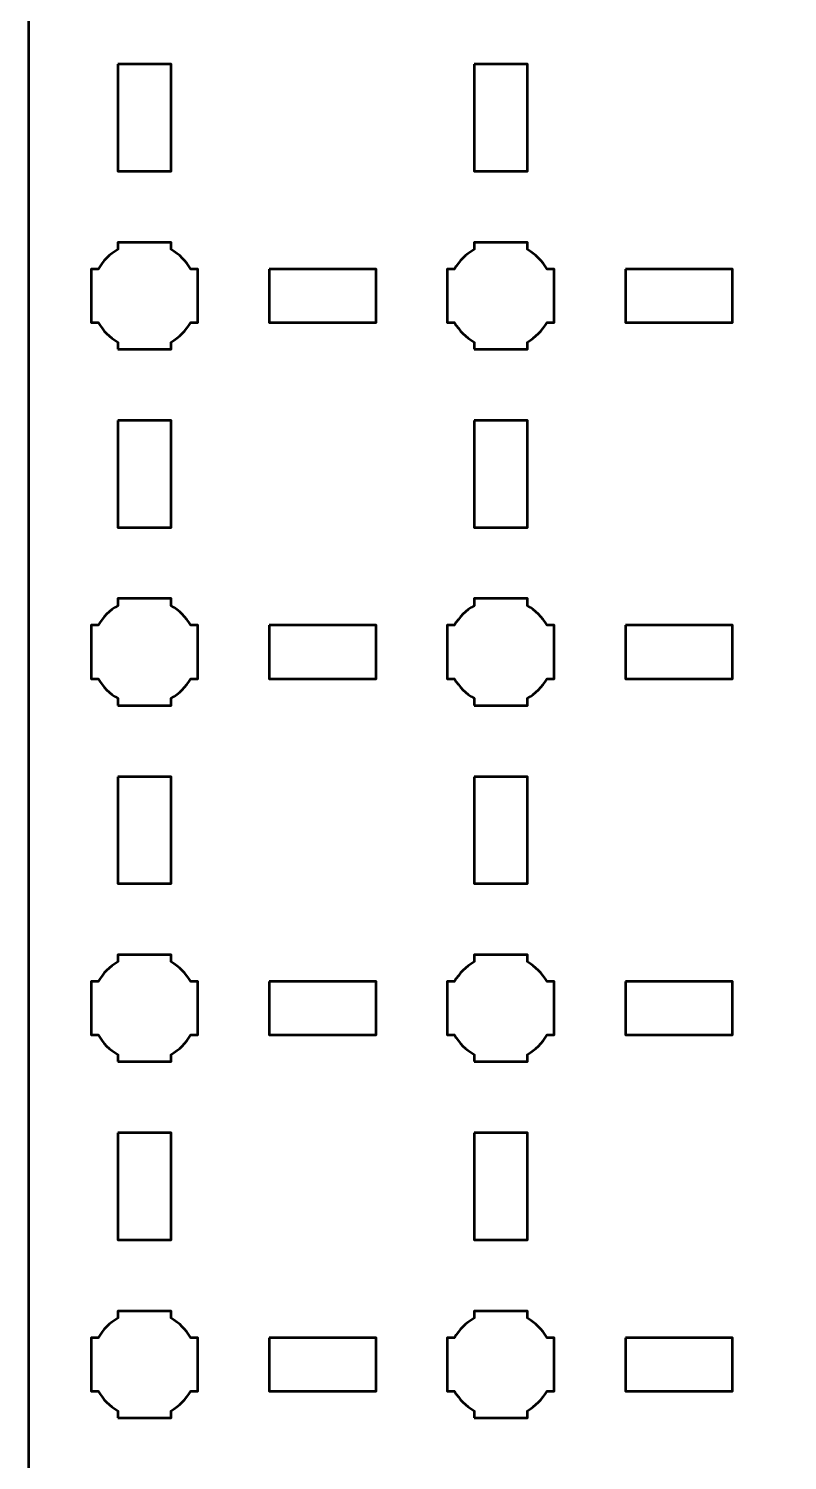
# Model space of a CAD drawing. Header units: centimetres. Extents: x -17.7 to 17.7, y -15.7 to 15.7.
# Drawn here: x -17.65 to -13.39, y -7.54 to 0.5 of the extents above; entities that cross this region are included whole.
import ezdxf

# ---------------------------------------------------------------- set-up
doc = ezdxf.new("R2010")
doc.units = ezdxf.units.CM
doc.header["$MEASUREMENT"] = 0
doc.layers.add('Layer 1', color=7, linetype='Continuous')

msp = doc.modelspace()

# ---------------------------------------------------------------- linework, layer by layer
at = {"layer": 'Layer 1', "lineweight": 53}
for points, knots in [([(-17.14996, 15.65004), (-17.14996, 15.65004), (17.14996, 15.65004), (17.14996, 15.65004), (17.14996, 15.65004), (17.42692, 15.65004), (17.65006, 15.42694), (17.65006, 15.14994), (17.65006, 15.14994), (17.65006, 15.14994), (17.65006, -15.14993), (17.65006, -15.14993), (17.65006, -15.14993), (17.65006, -15.42707), (17.42692, -15.65003), (17.14996, -15.65003), (17.14996, -15.65003), (17.14996, -15.65003), (-17.14996, -15.65003), (-17.14996, -15.65003), (-17.14996, -15.65003), (-17.42696, -15.65003), (-17.65005, -15.42707), (-17.65005, -15.14993), (-17.65005, -15.14993), (-17.65005, -15.14993), (-17.65005, 15.14994), (-17.65005, 15.14994), (-17.65005, 15.14994), (-17.65005, 15.42694), (-17.42696, 15.65004), (-17.14996, 15.65004)], [0, 0, 0, 0, 0.125, 0.125, 0.125, 0.125, 0.25, 0.25, 0.25, 0.25, 0.375, 0.375, 0.375, 0.375, 0.5, 0.5, 0.5, 0.5, 0.625, 0.625, 0.625, 0.625, 0.75, 0.75, 0.75, 0.75, 0.875, 0.875, 0.875, 0.875, 1, 1, 1, 1]), ([(-17.14996, 0.29994), (-17.14996, 0.29994), (-16.84995, 0.29994), (-16.84995, 0.29994), (-16.84995, 0.29994), (-16.84995, 0.29994), (-16.84995, -0.30007), (-16.84995, -0.30007), (-16.84995, -0.30007), (-16.84995, -0.30007), (-17.14996, -0.30007), (-17.14996, -0.30007), (-17.14996, -0.30007), (-17.14996, -0.30007), (-17.14996, 0.29994), (-17.14996, 0.29994)], [0, 0, 0, 0, 0.25, 0.25, 0.25, 0.25, 0.5, 0.5, 0.5, 0.5, 0.75, 0.75, 0.75, 0.75, 1, 1, 1, 1]), ([(-15.15002, 0.29994), (-15.15002, 0.29994), (-14.85002, 0.29994), (-14.85002, 0.29994), (-14.85002, 0.29994), (-14.85002, 0.29994), (-14.85002, -0.30007), (-14.85002, -0.30007), (-14.85002, -0.30007), (-14.85002, -0.30007), (-15.15002, -0.30007), (-15.15002, -0.30007), (-15.15002, -0.30007), (-15.15002, -0.30007), (-15.15002, 0.29994), (-15.15002, 0.29994)], [0, 0, 0, 0, 0.25, 0.25, 0.25, 0.25, 0.5, 0.5, 0.5, 0.5, 0.75, 0.75, 0.75, 0.75, 1, 1, 1, 1]), ([(-17.14996, -1.29998), (-17.14996, -1.29998), (-17.14996, -1.25987), (-17.14996, -1.25987), (-17.14996, -1.25987), (-17.19557, -1.23341), (-17.23349, -1.19553), (-17.25981, -1.15005), (-17.25981, -1.15005), (-17.25981, -1.15005), (-17.30003, -1.15005), (-17.30003, -1.15005), (-17.30003, -1.15005), (-17.30003, -1.15005), (-17.30003, -0.99998), (-17.30003, -0.99998), (-17.30003, -0.99998), (-17.30003, -0.99998), (-17.30003, -0.85005), (-17.30003, -0.85005), (-17.30003, -0.85005), (-17.30003, -0.85005), (-17.25981, -0.85005), (-17.25981, -0.85005), (-17.25981, -0.85005), (-17.23349, -0.80444), (-17.19557, -0.76651), (-17.14996, -0.74005), (-17.14996, -0.74005), (-17.14996, -0.74005), (-17.14996, -0.69998), (-17.14996, -0.69998), (-17.14996, -0.69998), (-17.14996, -0.69998), (-17.00003, -0.69998), (-17.00003, -0.69998), (-17.00003, -0.69998), (-17.00003, -0.69998), (-16.84995, -0.69998), (-16.84995, -0.69998), (-16.84995, -0.69998), (-16.84995, -0.69998), (-16.84995, -0.74005), (-16.84995, -0.74005), (-16.84995, -0.74005), (-16.80448, -0.76651), (-16.76645, -0.80444), (-16.74013, -0.85005), (-16.74013, -0.85005), (-16.74013, -0.85005), (-16.70002, -0.85005), (-16.70002, -0.85005), (-16.70002, -0.85005), (-16.70002, -0.85005), (-16.70002, -0.99998), (-16.70002, -0.99998), (-16.70002, -0.99998), (-16.70002, -0.99998), (-16.70002, -1.15005), (-16.70002, -1.15005), (-16.70002, -1.15005), (-16.70002, -1.15005), (-16.74013, -1.15005), (-16.74013, -1.15005), (-16.74013, -1.15005), (-16.76645, -1.19553), (-16.80448, -1.23341), (-16.84995, -1.25987), (-16.84995, -1.25987), (-16.84995, -1.25987), (-16.84995, -1.29998), (-16.84995, -1.29998), (-16.84995, -1.29998), (-16.84995, -1.29998), (-17.00003, -1.29998), (-17.00003, -1.29998), (-17.00003, -1.29998), (-17.00003, -1.29998), (-17.14996, -1.29998), (-17.14996, -1.29998)], [0, 0, 0, 0, 0.05, 0.05, 0.05, 0.05, 0.1, 0.1, 0.1, 0.1, 0.15, 0.15, 0.15, 0.15, 0.2, 0.2, 0.2, 0.2, 0.25, 0.25, 0.25, 0.25, 0.3, 0.3, 0.3, 0.3, 0.35, 0.35, 0.35, 0.35, 0.4, 0.4, 0.4, 0.4, 0.45, 0.45, 0.45, 0.45, 0.5, 0.5, 0.5, 0.5, 0.55, 0.55, 0.55, 0.55, 0.6, 0.6, 0.6, 0.6, 0.65, 0.65, 0.65, 0.65, 0.7, 0.7, 0.7, 0.7, 0.75, 0.75, 0.75, 0.75, 0.8, 0.8, 0.8, 0.8, 0.85, 0.85, 0.85, 0.85, 0.9, 0.9, 0.9, 0.9, 0.95, 0.95, 0.95, 0.95, 1, 1, 1, 1]), ([(-15.15002, -1.29998), (-15.15002, -1.29998), (-15.15002, -1.25987), (-15.15002, -1.25987), (-15.15002, -1.25987), (-15.1955, -1.23341), (-15.23353, -1.19553), (-15.25984, -1.15005), (-15.25984, -1.15005), (-15.25984, -1.15005), (-15.29995, -1.15005), (-15.29995, -1.15005), (-15.29995, -1.15005), (-15.29995, -1.15005), (-15.29995, -0.99998), (-15.29995, -0.99998), (-15.29995, -0.99998), (-15.29995, -0.99998), (-15.29995, -0.85005), (-15.29995, -0.85005), (-15.29995, -0.85005), (-15.29995, -0.85005), (-15.25984, -0.85005), (-15.25984, -0.85005), (-15.25984, -0.85005), (-15.23353, -0.80444), (-15.1955, -0.76651), (-15.15002, -0.74005), (-15.15002, -0.74005), (-15.15002, -0.74005), (-15.15002, -0.69998), (-15.15002, -0.69998), (-15.15002, -0.69998), (-15.15002, -0.69998), (-14.99995, -0.69998), (-14.99995, -0.69998), (-14.99995, -0.69998), (-14.99995, -0.69998), (-14.85002, -0.69998), (-14.85002, -0.69998), (-14.85002, -0.69998), (-14.85002, -0.69998), (-14.85002, -0.74005), (-14.85002, -0.74005), (-14.85002, -0.74005), (-14.80455, -0.76651), (-14.76652, -0.80444), (-14.7402, -0.85005), (-14.7402, -0.85005), (-14.7402, -0.85005), (-14.69995, -0.85005), (-14.69995, -0.85005), (-14.69995, -0.85005), (-14.69995, -0.85005), (-14.69995, -0.99998), (-14.69995, -0.99998), (-14.69995, -0.99998), (-14.69995, -0.99998), (-14.69995, -1.15005), (-14.69995, -1.15005), (-14.69995, -1.15005), (-14.69995, -1.15005), (-14.7402, -1.15005), (-14.7402, -1.15005), (-14.7402, -1.15005), (-14.76652, -1.19553), (-14.80455, -1.23341), (-14.85002, -1.25987), (-14.85002, -1.25987), (-14.85002, -1.25987), (-14.85002, -1.29998), (-14.85002, -1.29998), (-14.85002, -1.29998), (-14.85002, -1.29998), (-14.99995, -1.29998), (-14.99995, -1.29998), (-14.99995, -1.29998), (-14.99995, -1.29998), (-15.15002, -1.29998), (-15.15002, -1.29998)], [0, 0, 0, 0, 0.05, 0.05, 0.05, 0.05, 0.1, 0.1, 0.1, 0.1, 0.15, 0.15, 0.15, 0.15, 0.2, 0.2, 0.2, 0.2, 0.25, 0.25, 0.25, 0.25, 0.3, 0.3, 0.3, 0.3, 0.35, 0.35, 0.35, 0.35, 0.4, 0.4, 0.4, 0.4, 0.45, 0.45, 0.45, 0.45, 0.5, 0.5, 0.5, 0.5, 0.55, 0.55, 0.55, 0.55, 0.6, 0.6, 0.6, 0.6, 0.65, 0.65, 0.65, 0.65, 0.7, 0.7, 0.7, 0.7, 0.75, 0.75, 0.75, 0.75, 0.8, 0.8, 0.8, 0.8, 0.85, 0.85, 0.85, 0.85, 0.9, 0.9, 0.9, 0.9, 0.95, 0.95, 0.95, 0.95, 1, 1, 1, 1]), ([(-16.30001, -0.85005), (-16.30001, -0.85005), (-15.7, -0.85005), (-15.7, -0.85005), (-15.7, -0.85005), (-15.7, -0.85005), (-15.7, -1.15005), (-15.7, -1.15005), (-15.7, -1.15005), (-15.7, -1.15005), (-16.30001, -1.15005), (-16.30001, -1.15005), (-16.30001, -1.15005), (-16.30001, -1.15005), (-16.30001, -0.85005), (-16.30001, -0.85005)], [0, 0, 0, 0, 0.25, 0.25, 0.25, 0.25, 0.5, 0.5, 0.5, 0.5, 0.75, 0.75, 0.75, 0.75, 1, 1, 1, 1]), ([(-14.30004, -0.85005), (-14.30004, -0.85005), (-13.70004, -0.85005), (-13.70004, -0.85005), (-13.70004, -0.85005), (-13.70004, -0.85005), (-13.70004, -1.15005), (-13.70004, -1.15005), (-13.70004, -1.15005), (-13.70004, -1.15005), (-14.30004, -1.15005), (-14.30004, -1.15005), (-14.30004, -1.15005), (-14.30004, -1.15005), (-14.30004, -0.85005), (-14.30004, -0.85005)], [0, 0, 0, 0, 0.25, 0.25, 0.25, 0.25, 0.5, 0.5, 0.5, 0.5, 0.75, 0.75, 0.75, 0.75, 1, 1, 1, 1]), ([(-17.14996, -1.7), (-17.14996, -1.7), (-16.84995, -1.7), (-16.84995, -1.7), (-16.84995, -1.7), (-16.84995, -1.7), (-16.84995, -2.3), (-16.84995, -2.3), (-16.84995, -2.3), (-16.84995, -2.3), (-17.14996, -2.3), (-17.14996, -2.3), (-17.14996, -2.3), (-17.14996, -2.3), (-17.14996, -1.7), (-17.14996, -1.7)], [0, 0, 0, 0, 0.25, 0.25, 0.25, 0.25, 0.5, 0.5, 0.5, 0.5, 0.75, 0.75, 0.75, 0.75, 1, 1, 1, 1]), ([(-15.15002, -1.7), (-15.15002, -1.7), (-14.85002, -1.7), (-14.85002, -1.7), (-14.85002, -1.7), (-14.85002, -1.7), (-14.85002, -2.3), (-14.85002, -2.3), (-14.85002, -2.3), (-14.85002, -2.3), (-15.15002, -2.3), (-15.15002, -2.3), (-15.15002, -2.3), (-15.15002, -2.3), (-15.15002, -1.7), (-15.15002, -1.7)], [0, 0, 0, 0, 0.25, 0.25, 0.25, 0.25, 0.5, 0.5, 0.5, 0.5, 0.75, 0.75, 0.75, 0.75, 1, 1, 1, 1]), ([(-17.14996, -3.29992), (-17.14996, -3.29992), (-17.14996, -3.2598), (-17.14996, -3.2598), (-17.14996, -3.2598), (-17.19557, -3.23349), (-17.23349, -3.19546), (-17.25981, -3.14998), (-17.25981, -3.14998), (-17.25981, -3.14998), (-17.30003, -3.14998), (-17.30003, -3.14998), (-17.30003, -3.14998), (-17.30003, -3.14998), (-17.30003, -2.99991), (-17.30003, -2.99991), (-17.30003, -2.99991), (-17.30003, -2.99991), (-17.30003, -2.84998), (-17.30003, -2.84998), (-17.30003, -2.84998), (-17.30003, -2.84998), (-17.25981, -2.84998), (-17.25981, -2.84998), (-17.25981, -2.84998), (-17.23349, -2.80437), (-17.19557, -2.76648), (-17.14996, -2.74016), (-17.14996, -2.74016), (-17.14996, -2.74016), (-17.14996, -2.69991), (-17.14996, -2.69991), (-17.14996, -2.69991), (-17.14996, -2.69991), (-17.00003, -2.69991), (-17.00003, -2.69991), (-17.00003, -2.69991), (-17.00003, -2.69991), (-16.84995, -2.69991), (-16.84995, -2.69991), (-16.84995, -2.69991), (-16.84995, -2.69991), (-16.84995, -2.74016), (-16.84995, -2.74016), (-16.84995, -2.74016), (-16.80448, -2.76648), (-16.76645, -2.80437), (-16.74013, -2.84998), (-16.74013, -2.84998), (-16.74013, -2.84998), (-16.70002, -2.84998), (-16.70002, -2.84998), (-16.70002, -2.84998), (-16.70002, -2.84998), (-16.70002, -2.99991), (-16.70002, -2.99991), (-16.70002, -2.99991), (-16.70002, -2.99991), (-16.70002, -3.14998), (-16.70002, -3.14998), (-16.70002, -3.14998), (-16.70002, -3.14998), (-16.74013, -3.14998), (-16.74013, -3.14998), (-16.74013, -3.14998), (-16.76645, -3.19546), (-16.80448, -3.23349), (-16.84995, -3.2598), (-16.84995, -3.2598), (-16.84995, -3.2598), (-16.84995, -3.29992), (-16.84995, -3.29992), (-16.84995, -3.29992), (-16.84995, -3.29992), (-17.00003, -3.29992), (-17.00003, -3.29992), (-17.00003, -3.29992), (-17.00003, -3.29992), (-17.14996, -3.29992), (-17.14996, -3.29992)], [0, 0, 0, 0, 0.05, 0.05, 0.05, 0.05, 0.1, 0.1, 0.1, 0.1, 0.15, 0.15, 0.15, 0.15, 0.2, 0.2, 0.2, 0.2, 0.25, 0.25, 0.25, 0.25, 0.3, 0.3, 0.3, 0.3, 0.35, 0.35, 0.35, 0.35, 0.4, 0.4, 0.4, 0.4, 0.45, 0.45, 0.45, 0.45, 0.5, 0.5, 0.5, 0.5, 0.55, 0.55, 0.55, 0.55, 0.6, 0.6, 0.6, 0.6, 0.65, 0.65, 0.65, 0.65, 0.7, 0.7, 0.7, 0.7, 0.75, 0.75, 0.75, 0.75, 0.8, 0.8, 0.8, 0.8, 0.85, 0.85, 0.85, 0.85, 0.9, 0.9, 0.9, 0.9, 0.95, 0.95, 0.95, 0.95, 1, 1, 1, 1]), ([(-15.15002, -3.29992), (-15.15002, -3.29992), (-15.15002, -3.2598), (-15.15002, -3.2598), (-15.15002, -3.2598), (-15.1955, -3.23349), (-15.23353, -3.19546), (-15.25984, -3.14998), (-15.25984, -3.14998), (-15.25984, -3.14998), (-15.29995, -3.14998), (-15.29995, -3.14998), (-15.29995, -3.14998), (-15.29995, -3.14998), (-15.29995, -2.99991), (-15.29995, -2.99991), (-15.29995, -2.99991), (-15.29995, -2.99991), (-15.29995, -2.84998), (-15.29995, -2.84998), (-15.29995, -2.84998), (-15.29995, -2.84998), (-15.25984, -2.84998), (-15.25984, -2.84998), (-15.25984, -2.84998), (-15.23353, -2.80437), (-15.1955, -2.76648), (-15.15002, -2.74016), (-15.15002, -2.74016), (-15.15002, -2.74016), (-15.15002, -2.69991), (-15.15002, -2.69991), (-15.15002, -2.69991), (-15.15002, -2.69991), (-14.99995, -2.69991), (-14.99995, -2.69991), (-14.99995, -2.69991), (-14.99995, -2.69991), (-14.85002, -2.69991), (-14.85002, -2.69991), (-14.85002, -2.69991), (-14.85002, -2.69991), (-14.85002, -2.74016), (-14.85002, -2.74016), (-14.85002, -2.74016), (-14.80455, -2.76648), (-14.76652, -2.80437), (-14.7402, -2.84998), (-14.7402, -2.84998), (-14.7402, -2.84998), (-14.69995, -2.84998), (-14.69995, -2.84998), (-14.69995, -2.84998), (-14.69995, -2.84998), (-14.69995, -2.99991), (-14.69995, -2.99991), (-14.69995, -2.99991), (-14.69995, -2.99991), (-14.69995, -3.14998), (-14.69995, -3.14998), (-14.69995, -3.14998), (-14.69995, -3.14998), (-14.7402, -3.14998), (-14.7402, -3.14998), (-14.7402, -3.14998), (-14.76652, -3.19546), (-14.80455, -3.23349), (-14.85002, -3.2598), (-14.85002, -3.2598), (-14.85002, -3.2598), (-14.85002, -3.29992), (-14.85002, -3.29992), (-14.85002, -3.29992), (-14.85002, -3.29992), (-14.99995, -3.29992), (-14.99995, -3.29992), (-14.99995, -3.29992), (-14.99995, -3.29992), (-15.15002, -3.29992), (-15.15002, -3.29992)], [0, 0, 0, 0, 0.05, 0.05, 0.05, 0.05, 0.1, 0.1, 0.1, 0.1, 0.15, 0.15, 0.15, 0.15, 0.2, 0.2, 0.2, 0.2, 0.25, 0.25, 0.25, 0.25, 0.3, 0.3, 0.3, 0.3, 0.35, 0.35, 0.35, 0.35, 0.4, 0.4, 0.4, 0.4, 0.45, 0.45, 0.45, 0.45, 0.5, 0.5, 0.5, 0.5, 0.55, 0.55, 0.55, 0.55, 0.6, 0.6, 0.6, 0.6, 0.65, 0.65, 0.65, 0.65, 0.7, 0.7, 0.7, 0.7, 0.75, 0.75, 0.75, 0.75, 0.8, 0.8, 0.8, 0.8, 0.85, 0.85, 0.85, 0.85, 0.9, 0.9, 0.9, 0.9, 0.95, 0.95, 0.95, 0.95, 1, 1, 1, 1]), ([(-16.30001, -2.84998), (-16.30001, -2.84998), (-15.7, -2.84998), (-15.7, -2.84998), (-15.7, -2.84998), (-15.7, -2.84998), (-15.7, -3.14998), (-15.7, -3.14998), (-15.7, -3.14998), (-15.7, -3.14998), (-16.30001, -3.14998), (-16.30001, -3.14998), (-16.30001, -3.14998), (-16.30001, -3.14998), (-16.30001, -2.84998), (-16.30001, -2.84998)], [0, 0, 0, 0, 0.25, 0.25, 0.25, 0.25, 0.5, 0.5, 0.5, 0.5, 0.75, 0.75, 0.75, 0.75, 1, 1, 1, 1]), ([(-14.30004, -2.84998), (-14.30004, -2.84998), (-13.70004, -2.84998), (-13.70004, -2.84998), (-13.70004, -2.84998), (-13.70004, -2.84998), (-13.70004, -3.14998), (-13.70004, -3.14998), (-13.70004, -3.14998), (-13.70004, -3.14998), (-14.30004, -3.14998), (-14.30004, -3.14998), (-14.30004, -3.14998), (-14.30004, -3.14998), (-14.30004, -2.84998), (-14.30004, -2.84998)], [0, 0, 0, 0, 0.25, 0.25, 0.25, 0.25, 0.5, 0.5, 0.5, 0.5, 0.75, 0.75, 0.75, 0.75, 1, 1, 1, 1]), ([(-17.14996, -3.69997), (-17.14996, -3.69997), (-16.84995, -3.69997), (-16.84995, -3.69997), (-16.84995, -3.69997), (-16.84995, -3.69997), (-16.84995, -4.29997), (-16.84995, -4.29997), (-16.84995, -4.29997), (-16.84995, -4.29997), (-17.14996, -4.29997), (-17.14996, -4.29997), (-17.14996, -4.29997), (-17.14996, -4.29997), (-17.14996, -3.69997), (-17.14996, -3.69997)], [0, 0, 0, 0, 0.25, 0.25, 0.25, 0.25, 0.5, 0.5, 0.5, 0.5, 0.75, 0.75, 0.75, 0.75, 1, 1, 1, 1]), ([(-15.15002, -3.69997), (-15.15002, -3.69997), (-14.85002, -3.69997), (-14.85002, -3.69997), (-14.85002, -3.69997), (-14.85002, -3.69997), (-14.85002, -4.29997), (-14.85002, -4.29997), (-14.85002, -4.29997), (-14.85002, -4.29997), (-15.15002, -4.29997), (-15.15002, -4.29997), (-15.15002, -4.29997), (-15.15002, -4.29997), (-15.15002, -3.69997), (-15.15002, -3.69997)], [0, 0, 0, 0, 0.25, 0.25, 0.25, 0.25, 0.5, 0.5, 0.5, 0.5, 0.75, 0.75, 0.75, 0.75, 1, 1, 1, 1]), ([(-17.14996, -5.29999), (-17.14996, -5.29999), (-17.14996, -5.25977), (-17.14996, -5.25977), (-17.14996, -5.25977), (-17.19557, -5.23345), (-17.23349, -5.19553), (-17.25981, -5.14992), (-17.25981, -5.14992), (-17.25981, -5.14992), (-17.30003, -5.14992), (-17.30003, -5.14992), (-17.30003, -5.14992), (-17.30003, -5.14992), (-17.30003, -4.99999), (-17.30003, -4.99999), (-17.30003, -4.99999), (-17.30003, -4.99999), (-17.30003, -4.84991), (-17.30003, -4.84991), (-17.30003, -4.84991), (-17.30003, -4.84991), (-17.25981, -4.84991), (-17.25981, -4.84991), (-17.25981, -4.84991), (-17.23349, -4.80444), (-17.19557, -4.76641), (-17.14996, -4.7401), (-17.14996, -4.7401), (-17.14996, -4.7401), (-17.14996, -4.69998), (-17.14996, -4.69998), (-17.14996, -4.69998), (-17.14996, -4.69998), (-17.00003, -4.69998), (-17.00003, -4.69998), (-17.00003, -4.69998), (-17.00003, -4.69998), (-16.84995, -4.69998), (-16.84995, -4.69998), (-16.84995, -4.69998), (-16.84995, -4.69998), (-16.84995, -4.7401), (-16.84995, -4.7401), (-16.84995, -4.7401), (-16.80448, -4.76641), (-16.76645, -4.80444), (-16.74013, -4.84991), (-16.74013, -4.84991), (-16.74013, -4.84991), (-16.70002, -4.84991), (-16.70002, -4.84991), (-16.70002, -4.84991), (-16.70002, -4.84991), (-16.70002, -4.99999), (-16.70002, -4.99999), (-16.70002, -4.99999), (-16.70002, -4.99999), (-16.70002, -5.14992), (-16.70002, -5.14992), (-16.70002, -5.14992), (-16.70002, -5.14992), (-16.74013, -5.14992), (-16.74013, -5.14992), (-16.74013, -5.14992), (-16.76645, -5.19553), (-16.80448, -5.23345), (-16.84995, -5.25977), (-16.84995, -5.25977), (-16.84995, -5.25977), (-16.84995, -5.29999), (-16.84995, -5.29999), (-16.84995, -5.29999), (-16.84995, -5.29999), (-17.00003, -5.29999), (-17.00003, -5.29999), (-17.00003, -5.29999), (-17.00003, -5.29999), (-17.14996, -5.29999), (-17.14996, -5.29999)], [0, 0, 0, 0, 0.05, 0.05, 0.05, 0.05, 0.1, 0.1, 0.1, 0.1, 0.15, 0.15, 0.15, 0.15, 0.2, 0.2, 0.2, 0.2, 0.25, 0.25, 0.25, 0.25, 0.3, 0.3, 0.3, 0.3, 0.35, 0.35, 0.35, 0.35, 0.4, 0.4, 0.4, 0.4, 0.45, 0.45, 0.45, 0.45, 0.5, 0.5, 0.5, 0.5, 0.55, 0.55, 0.55, 0.55, 0.6, 0.6, 0.6, 0.6, 0.65, 0.65, 0.65, 0.65, 0.7, 0.7, 0.7, 0.7, 0.75, 0.75, 0.75, 0.75, 0.8, 0.8, 0.8, 0.8, 0.85, 0.85, 0.85, 0.85, 0.9, 0.9, 0.9, 0.9, 0.95, 0.95, 0.95, 0.95, 1, 1, 1, 1]), ([(-15.15002, -5.29999), (-15.15002, -5.29999), (-15.15002, -5.25977), (-15.15002, -5.25977), (-15.15002, -5.25977), (-15.1955, -5.23345), (-15.23353, -5.19553), (-15.25984, -5.14992), (-15.25984, -5.14992), (-15.25984, -5.14992), (-15.29995, -5.14992), (-15.29995, -5.14992), (-15.29995, -5.14992), (-15.29995, -5.14992), (-15.29995, -4.99999), (-15.29995, -4.99999), (-15.29995, -4.99999), (-15.29995, -4.99999), (-15.29995, -4.84991), (-15.29995, -4.84991), (-15.29995, -4.84991), (-15.29995, -4.84991), (-15.25984, -4.84991), (-15.25984, -4.84991), (-15.25984, -4.84991), (-15.23353, -4.80444), (-15.1955, -4.76641), (-15.15002, -4.7401), (-15.15002, -4.7401), (-15.15002, -4.7401), (-15.15002, -4.69998), (-15.15002, -4.69998), (-15.15002, -4.69998), (-15.15002, -4.69998), (-14.99995, -4.69998), (-14.99995, -4.69998), (-14.99995, -4.69998), (-14.99995, -4.69998), (-14.85002, -4.69998), (-14.85002, -4.69998), (-14.85002, -4.69998), (-14.85002, -4.69998), (-14.85002, -4.7401), (-14.85002, -4.7401), (-14.85002, -4.7401), (-14.80455, -4.76641), (-14.76652, -4.80444), (-14.7402, -4.84991), (-14.7402, -4.84991), (-14.7402, -4.84991), (-14.69995, -4.84991), (-14.69995, -4.84991), (-14.69995, -4.84991), (-14.69995, -4.84991), (-14.69995, -4.99999), (-14.69995, -4.99999), (-14.69995, -4.99999), (-14.69995, -4.99999), (-14.69995, -5.14992), (-14.69995, -5.14992), (-14.69995, -5.14992), (-14.69995, -5.14992), (-14.7402, -5.14992), (-14.7402, -5.14992), (-14.7402, -5.14992), (-14.76652, -5.19553), (-14.80455, -5.23345), (-14.85002, -5.25977), (-14.85002, -5.25977), (-14.85002, -5.25977), (-14.85002, -5.29999), (-14.85002, -5.29999), (-14.85002, -5.29999), (-14.85002, -5.29999), (-14.99995, -5.29999), (-14.99995, -5.29999), (-14.99995, -5.29999), (-14.99995, -5.29999), (-15.15002, -5.29999), (-15.15002, -5.29999)], [0, 0, 0, 0, 0.05, 0.05, 0.05, 0.05, 0.1, 0.1, 0.1, 0.1, 0.15, 0.15, 0.15, 0.15, 0.2, 0.2, 0.2, 0.2, 0.25, 0.25, 0.25, 0.25, 0.3, 0.3, 0.3, 0.3, 0.35, 0.35, 0.35, 0.35, 0.4, 0.4, 0.4, 0.4, 0.45, 0.45, 0.45, 0.45, 0.5, 0.5, 0.5, 0.5, 0.55, 0.55, 0.55, 0.55, 0.6, 0.6, 0.6, 0.6, 0.65, 0.65, 0.65, 0.65, 0.7, 0.7, 0.7, 0.7, 0.75, 0.75, 0.75, 0.75, 0.8, 0.8, 0.8, 0.8, 0.85, 0.85, 0.85, 0.85, 0.9, 0.9, 0.9, 0.9, 0.95, 0.95, 0.95, 0.95, 1, 1, 1, 1]), ([(-16.30001, -4.85006), (-16.30001, -4.85006), (-15.7, -4.85006), (-15.7, -4.85006), (-15.7, -4.85006), (-15.7, -4.85006), (-15.7, -5.15006), (-15.7, -5.15006), (-15.7, -5.15006), (-15.7, -5.15006), (-16.30001, -5.15006), (-16.30001, -5.15006), (-16.30001, -5.15006), (-16.30001, -5.15006), (-16.30001, -4.85006), (-16.30001, -4.85006)], [0, 0, 0, 0, 0.25, 0.25, 0.25, 0.25, 0.5, 0.5, 0.5, 0.5, 0.75, 0.75, 0.75, 0.75, 1, 1, 1, 1]), ([(-14.30004, -4.85006), (-14.30004, -4.85006), (-13.70004, -4.85006), (-13.70004, -4.85006), (-13.70004, -4.85006), (-13.70004, -4.85006), (-13.70004, -5.15006), (-13.70004, -5.15006), (-13.70004, -5.15006), (-13.70004, -5.15006), (-14.30004, -5.15006), (-14.30004, -5.15006), (-14.30004, -5.15006), (-14.30004, -5.15006), (-14.30004, -4.85006), (-14.30004, -4.85006)], [0, 0, 0, 0, 0.25, 0.25, 0.25, 0.25, 0.5, 0.5, 0.5, 0.5, 0.75, 0.75, 0.75, 0.75, 1, 1, 1, 1]), ([(-17.14996, -5.70004), (-17.14996, -5.70004), (-16.84995, -5.70004), (-16.84995, -5.70004), (-16.84995, -5.70004), (-16.84995, -5.70004), (-16.84995, -6.30004), (-16.84995, -6.30004), (-16.84995, -6.30004), (-16.84995, -6.30004), (-17.14996, -6.30004), (-17.14996, -6.30004), (-17.14996, -6.30004), (-17.14996, -6.30004), (-17.14996, -5.70004), (-17.14996, -5.70004)], [0, 0, 0, 0, 0.25, 0.25, 0.25, 0.25, 0.5, 0.5, 0.5, 0.5, 0.75, 0.75, 0.75, 0.75, 1, 1, 1, 1]), ([(-15.15002, -5.70004), (-15.15002, -5.70004), (-14.85002, -5.70004), (-14.85002, -5.70004), (-14.85002, -5.70004), (-14.85002, -5.70004), (-14.85002, -6.30004), (-14.85002, -6.30004), (-14.85002, -6.30004), (-14.85002, -6.30004), (-15.15002, -6.30004), (-15.15002, -6.30004), (-15.15002, -6.30004), (-15.15002, -6.30004), (-15.15002, -5.70004), (-15.15002, -5.70004)], [0, 0, 0, 0, 0.25, 0.25, 0.25, 0.25, 0.5, 0.5, 0.5, 0.5, 0.75, 0.75, 0.75, 0.75, 1, 1, 1, 1]), ([(-17.14996, -7.29996), (-17.14996, -7.29996), (-17.14996, -7.25985), (-17.14996, -7.25985), (-17.14996, -7.25985), (-17.19557, -7.23353), (-17.23349, -7.1955), (-17.25981, -7.15003), (-17.25981, -7.15003), (-17.25981, -7.15003), (-17.30003, -7.15003), (-17.30003, -7.15003), (-17.30003, -7.15003), (-17.30003, -7.15003), (-17.30003, -6.99995), (-17.30003, -6.99995), (-17.30003, -6.99995), (-17.30003, -6.99995), (-17.30003, -6.85002), (-17.30003, -6.85002), (-17.30003, -6.85002), (-17.30003, -6.85002), (-17.25981, -6.85002), (-17.25981, -6.85002), (-17.25981, -6.85002), (-17.23349, -6.80441), (-17.19557, -6.76652), (-17.14996, -6.74006), (-17.14996, -6.74006), (-17.14996, -6.74006), (-17.14996, -6.69995), (-17.14996, -6.69995), (-17.14996, -6.69995), (-17.14996, -6.69995), (-17.00003, -6.69995), (-17.00003, -6.69995), (-17.00003, -6.69995), (-17.00003, -6.69995), (-16.84995, -6.69995), (-16.84995, -6.69995), (-16.84995, -6.69995), (-16.84995, -6.69995), (-16.84995, -6.74006), (-16.84995, -6.74006), (-16.84995, -6.74006), (-16.80448, -6.76652), (-16.76645, -6.80441), (-16.74013, -6.85002), (-16.74013, -6.85002), (-16.74013, -6.85002), (-16.70002, -6.85002), (-16.70002, -6.85002), (-16.70002, -6.85002), (-16.70002, -6.85002), (-16.70002, -6.99995), (-16.70002, -6.99995), (-16.70002, -6.99995), (-16.70002, -6.99995), (-16.70002, -7.15003), (-16.70002, -7.15003), (-16.70002, -7.15003), (-16.70002, -7.15003), (-16.74013, -7.15003), (-16.74013, -7.15003), (-16.74013, -7.15003), (-16.76645, -7.1955), (-16.80448, -7.23353), (-16.84995, -7.25985), (-16.84995, -7.25985), (-16.84995, -7.25985), (-16.84995, -7.29996), (-16.84995, -7.29996), (-16.84995, -7.29996), (-16.84995, -7.29996), (-17.00003, -7.29996), (-17.00003, -7.29996), (-17.00003, -7.29996), (-17.00003, -7.29996), (-17.14996, -7.29996), (-17.14996, -7.29996)], [0, 0, 0, 0, 0.05, 0.05, 0.05, 0.05, 0.1, 0.1, 0.1, 0.1, 0.15, 0.15, 0.15, 0.15, 0.2, 0.2, 0.2, 0.2, 0.25, 0.25, 0.25, 0.25, 0.3, 0.3, 0.3, 0.3, 0.35, 0.35, 0.35, 0.35, 0.4, 0.4, 0.4, 0.4, 0.45, 0.45, 0.45, 0.45, 0.5, 0.5, 0.5, 0.5, 0.55, 0.55, 0.55, 0.55, 0.6, 0.6, 0.6, 0.6, 0.65, 0.65, 0.65, 0.65, 0.7, 0.7, 0.7, 0.7, 0.75, 0.75, 0.75, 0.75, 0.8, 0.8, 0.8, 0.8, 0.85, 0.85, 0.85, 0.85, 0.9, 0.9, 0.9, 0.9, 0.95, 0.95, 0.95, 0.95, 1, 1, 1, 1]), ([(-15.15002, -7.29996), (-15.15002, -7.29996), (-15.15002, -7.25985), (-15.15002, -7.25985), (-15.15002, -7.25985), (-15.1955, -7.23353), (-15.23353, -7.1955), (-15.25984, -7.15003), (-15.25984, -7.15003), (-15.25984, -7.15003), (-15.29995, -7.15003), (-15.29995, -7.15003), (-15.29995, -7.15003), (-15.29995, -7.15003), (-15.29995, -6.99995), (-15.29995, -6.99995), (-15.29995, -6.99995), (-15.29995, -6.99995), (-15.29995, -6.85002), (-15.29995, -6.85002), (-15.29995, -6.85002), (-15.29995, -6.85002), (-15.25984, -6.85002), (-15.25984, -6.85002), (-15.25984, -6.85002), (-15.23353, -6.80441), (-15.1955, -6.76652), (-15.15002, -6.74006), (-15.15002, -6.74006), (-15.15002, -6.74006), (-15.15002, -6.69995), (-15.15002, -6.69995), (-15.15002, -6.69995), (-15.15002, -6.69995), (-14.99995, -6.69995), (-14.99995, -6.69995), (-14.99995, -6.69995), (-14.99995, -6.69995), (-14.85002, -6.69995), (-14.85002, -6.69995), (-14.85002, -6.69995), (-14.85002, -6.69995), (-14.85002, -6.74006), (-14.85002, -6.74006), (-14.85002, -6.74006), (-14.80455, -6.76652), (-14.76652, -6.80441), (-14.7402, -6.85002), (-14.7402, -6.85002), (-14.7402, -6.85002), (-14.69995, -6.85002), (-14.69995, -6.85002), (-14.69995, -6.85002), (-14.69995, -6.85002), (-14.69995, -6.99995), (-14.69995, -6.99995), (-14.69995, -6.99995), (-14.69995, -6.99995), (-14.69995, -7.15003), (-14.69995, -7.15003), (-14.69995, -7.15003), (-14.69995, -7.15003), (-14.7402, -7.15003), (-14.7402, -7.15003), (-14.7402, -7.15003), (-14.76652, -7.1955), (-14.80455, -7.23353), (-14.85002, -7.25985), (-14.85002, -7.25985), (-14.85002, -7.25985), (-14.85002, -7.29996), (-14.85002, -7.29996), (-14.85002, -7.29996), (-14.85002, -7.29996), (-14.99995, -7.29996), (-14.99995, -7.29996), (-14.99995, -7.29996), (-14.99995, -7.29996), (-15.15002, -7.29996), (-15.15002, -7.29996)], [0, 0, 0, 0, 0.05, 0.05, 0.05, 0.05, 0.1, 0.1, 0.1, 0.1, 0.15, 0.15, 0.15, 0.15, 0.2, 0.2, 0.2, 0.2, 0.25, 0.25, 0.25, 0.25, 0.3, 0.3, 0.3, 0.3, 0.35, 0.35, 0.35, 0.35, 0.4, 0.4, 0.4, 0.4, 0.45, 0.45, 0.45, 0.45, 0.5, 0.5, 0.5, 0.5, 0.55, 0.55, 0.55, 0.55, 0.6, 0.6, 0.6, 0.6, 0.65, 0.65, 0.65, 0.65, 0.7, 0.7, 0.7, 0.7, 0.75, 0.75, 0.75, 0.75, 0.8, 0.8, 0.8, 0.8, 0.85, 0.85, 0.85, 0.85, 0.9, 0.9, 0.9, 0.9, 0.95, 0.95, 0.95, 0.95, 1, 1, 1, 1]), ([(-16.30001, -6.85002), (-16.30001, -6.85002), (-15.7, -6.85002), (-15.7, -6.85002), (-15.7, -6.85002), (-15.7, -6.85002), (-15.7, -7.15003), (-15.7, -7.15003), (-15.7, -7.15003), (-15.7, -7.15003), (-16.30001, -7.15003), (-16.30001, -7.15003), (-16.30001, -7.15003), (-16.30001, -7.15003), (-16.30001, -6.85002), (-16.30001, -6.85002)], [0, 0, 0, 0, 0.25, 0.25, 0.25, 0.25, 0.5, 0.5, 0.5, 0.5, 0.75, 0.75, 0.75, 0.75, 1, 1, 1, 1]), ([(-14.30004, -6.85002), (-14.30004, -6.85002), (-13.70004, -6.85002), (-13.70004, -6.85002), (-13.70004, -6.85002), (-13.70004, -6.85002), (-13.70004, -7.15003), (-13.70004, -7.15003), (-13.70004, -7.15003), (-13.70004, -7.15003), (-14.30004, -7.15003), (-14.30004, -7.15003), (-14.30004, -7.15003), (-14.30004, -7.15003), (-14.30004, -6.85002), (-14.30004, -6.85002)], [0, 0, 0, 0, 0.25, 0.25, 0.25, 0.25, 0.5, 0.5, 0.5, 0.5, 0.75, 0.75, 0.75, 0.75, 1, 1, 1, 1])]:
    msp.add_open_spline(points, degree=3, knots=knots, dxfattribs=at)

doc.saveas('drawing.dxf')
